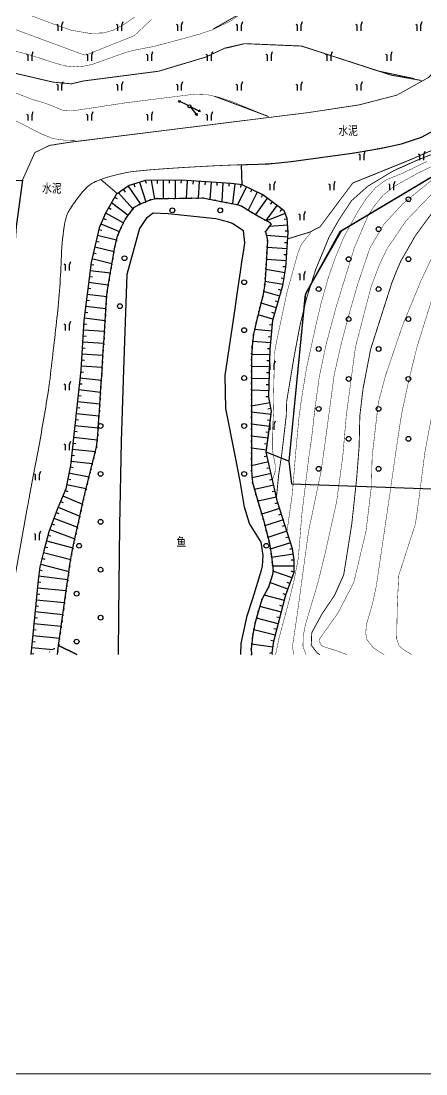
# Model space of a CAD drawing. Extents: x 396500 to 398250, y 1005980 to 1008200.
# Drawn here: x 397522.4 to 397590.1, y 1006730 to 1006905.8 of the extents above; entities that cross this region are included whole.
import ezdxf
from ezdxf.enums import TextEntityAlignment as Align

# ---------------------------------------------------------------- set-up
doc = ezdxf.new("R2010")
doc.units = 0
doc.header["$LTSCALE"] = 0.5
doc.linetypes.add('X4', pattern=[1.6, 0, -1.6])
doc.layers.get('0').update_dxf_attribs({"linetype": 'CONTINUOUS'})
doc.layers.add('ASSIST', color=7, linetype='CONTINUOUS', plot=False)
for name, color, linetype in [('DGX', 2, 'CONTINUOUS'), ('DLSS', 4, 'CONTINUOUS'), ('DMTZ', 3, 'CONTINUOUS'), ('GXYZ', 2, 'CONTINUOUS'), ('SXSS', 5, 'CONTINUOUS'), ('ZBTZ', 3, 'CONTINUOUS')]:
    doc.layers.add(name, color=color, linetype=linetype)
doc.layers.add('绘图层', color=6, linetype='CONTINUOUS', lineweight=5)
doc.styles.add('细等线体', font='长等线体_0.TTF', dxfattribs={"width": 0.8})
doc.linetypes.add('10421', pattern='A,2,[150,AAA.SHX,S=1,R=0,X=0,Y=1],1e-11', length=2)
doc.linetypes.add('1161', pattern='A,0,[149,AAA.SHX,S=0.15,R=0,X=0,Y=0],-1.6', length=1.6)
doc.linetypes.add('8353', pattern='A,1.5,[145,AAA.SHX,S=1,R=0,X=0,Y=-0.1],1.5,-1,1.5,[145,AAA.SHX,S=1,R=0,X=0,Y=1.1],1.5,-1', length=8)

# ---------------------------------------------------------------- blocks, each defined once
blk = doc.blocks.new('gc013b')
at = {"linetype": 'Continuous'}
blk.add_line((0.5, 0), (4, 0), dxfattribs=at)
at = {"linetype": 'Continuous', "flags": 128}
blk.add_lwpolyline([(3.39, 0.35), (4, 0), (3.39, -0.35)], dxfattribs=at)
blk = doc.blocks.new('gc170')
at = {"linetype": 'Continuous'}
blk.add_circle((0, 0), 0.5, dxfattribs=at)
blk = doc.blocks.new('gc246')
at = {"flags": 128}
for points in [[(-0.39, 0.42), (-0.39, 2.22), (-0.83, 2.47)], [(1.22, 3.35), (0.81, 2.22), (0.81, 0.42)]]:
    blk.add_lwpolyline(points, dxfattribs=at)
blk = doc.blocks.new('gc326')
blk.add_circle((0, 0), 0.8)

msp = doc.modelspace()

# ---------------------------------------------------------------- linework, layer by layer
at = {"layer": 'ASSIST', "linetype": '1161', "flags": 128}
for points in [[(397683.86, 1006874.42), (397680.26, 1006878.8), (397683.18, 1006883.27), (397683.3, 1006886.07), (397683.31, 1006886.37), (397682.75, 1006889.62), (397680.83, 1006890.8), (397678.67, 1006891.29), (397675.74, 1006891.82), (397671.77, 1006892.53), (397670.47, 1006893.21), (397661.13, 1006893.67), (397650.84, 1006895.05), (397646.05, 1006895.57), (397637.29, 1006895.98), (397628.8, 1006895.78), (397617.19, 1006895.32), (397583.52, 1006875.23), (397575.94, 1006870.7), (397569.99, 1006860.25), (397569.46, 1006855.64), (397567.18, 1006832.32), (397563.42, 1006833.82), (397563.92, 1006837.63), (397564.28, 1006840.62), (397563.84, 1006843.01), (397564.09, 1006850.97), (397564.5, 1006855.86), (397566.19, 1006861.61), (397566.71, 1006864.66), (397567.09, 1006870.55), (397566.91, 1006872.83), (397566.42, 1006874.1), (397562.82, 1006876.75), (397559.39, 1006878.46), (397559.29, 1006881.79), (397560.07, 1006881.81), (397560.26, 1006881.82), (397563.85, 1006881.97), (397567.56, 1006882.31), (397577.78, 1006883.73), (397582.38, 1006884.52), (397586.04, 1006885.3), (397589.34, 1006886.42), (397592.96, 1006888.37), (397595.59, 1006890.28), (397598.41, 1006892.84), (397602.95, 1006898.11), (397608.19, 1006904.36), (397611.7, 1006907.85), (397614.02, 1006909.91), (397616.81, 1006911.79), (397619.07, 1006912.69), (397620.51, 1006912.96), (397623.16, 1006913.18), (397631.27, 1006913.15), (397638.63, 1006912.25), (397644.1, 1006911.14), (397646.09, 1006910.6), (397649.61, 1006909.39), (397652.46, 1006908.42), (397657.86, 1006906.69), (397671.22, 1006902.44), (397681.43, 1006899.15), (397687.08, 1006897.27), (397689.08, 1006896.25), (397691.52, 1006894.13), (397692.88, 1006892.04), (397693.9, 1006888.46), (397694.03, 1006885.43), (397693.54, 1006883.68), (397691.44, 1006880.56), (397688.64, 1006878.05)], [(397567.62, 1006828.52), (397638.29, 1006826.03), (397650.75, 1006841.51), (397656.92, 1006850.41), (397677.45, 1006874.12), (397683.18, 1006883.27), (397683.31, 1006886.37), (397682.75, 1006889.62), (397680.83, 1006890.8), (397678.67, 1006891.29), (397671.77, 1006892.53), (397670.47, 1006893.21), (397661.13, 1006893.67), (397659.52, 1006893.87), (397650.84, 1006895.05), (397646.05, 1006895.57), (397637.29, 1006895.98), (397630.87, 1006895.85), (397626.73, 1006895.72), (397617.19, 1006895.32), (397595.92, 1006882.63), (397583.52, 1006875.23), (397575.94, 1006870.7), (397575.55, 1006870.24), (397569.99, 1006860.25), (397569.86, 1006859.73), (397569.46, 1006855.64), (397567.18, 1006832.32)]]:
    msp.add_lwpolyline(points, close=True, dxfattribs=at)
msp.add_lwpolyline([(397508.83, 1006800), (397508.85, 1006800.31), (397507.14, 1006803.97), (397502.21, 1006809.29), (397509.12, 1006820.99), (397513.73, 1006834.19), (397514.71, 1006838.06), (397515.42, 1006842.74), (397515.69, 1006847.99), (397516.19, 1006857.97), (397516.84, 1006866.95), (397516.44, 1006869.35), (397515.87, 1006871.91), (397514.81, 1006874.93), (397513.35, 1006877.26), (397512.28, 1006878.95), (397522.65, 1006879.21), (397521.6, 1006871.48), (397520.58, 1006856.8), (397519.69, 1006848.35), (397517.83, 1006837.81), (397512.91, 1006811.21), (397511.45, 1006800)], dxfattribs=at)
at = {"layer": 'ASSIST', "linetype": 'X4'}
for points in [[(397560.96, 1006800), (397560.89, 1006800.97), (397561.15, 1006803.41), (397561.58, 1006805.37), (397562.11, 1006807.3), (397562.7, 1006809.21), (397563.77, 1006811.29), (397564.42, 1006813.18), (397564.55, 1006814.01), (397564.42, 1006815.45), (397564.22, 1006816.82), (397563.88, 1006818.81), (397563.38, 1006820.75), (397562.88, 1006822.69), (397562.25, 1006824.89), (397561.66, 1006826.81), (397561.14, 1006828.74), (397560.96, 1006830.75), (397560.95, 1006832.8), (397560.95, 1006835.71), (397560.95, 1006837.68), (397560.95, 1006839.7), (397560.94, 1006840.72), (397560.94, 1006843.36), (397560.94, 1006845.36), (397560.94, 1006847.36), (397560.93, 1006849.36), (397561.04, 1006851.52), (397561.29, 1006853.51), (397561.73, 1006855.48), (397562.36, 1006857.94), (397562.86, 1006859.87), (397563.16, 1006861.87), (397563.27, 1006863.52), (397563.39, 1006865.18), (397563.53, 1006867.18), (397563.65, 1006869.17), (397563.28, 1006870.64), (397564.21, 1006871.91), (397564.04, 1006872.13), (397562.26, 1006873.09), (397561.04, 1006873.82), (397559.32, 1006874.85), (397558.57, 1006875.17), (397556.75, 1006875.51), (397554.77, 1006875.88), (397552.79, 1006876.25), (397550.79, 1006876.22), (397548.98, 1006876.19), (397546.98, 1006876.16), (397544.98, 1006876.13), (397543.99, 1006875.93), (397542.15, 1006875.13), (397541.29, 1006874.63), (397541.1, 1006874.38), (397539.89, 1006872.77), (397539.19, 1006871.34), (397538.59, 1006870.01), (397538.1, 1006868.07), (397537.76, 1006866.09), (397537.49, 1006864.5), (397537.15, 1006862.53), (397536.81, 1006860.55), (397536.66, 1006858.56), (397536.54, 1006856.56), (397536.43, 1006854.76), (397536.3, 1006852.76), (397536.18, 1006850.77), (397536.05, 1006848.77), (397535.91, 1006846.62), (397535.78, 1006844.62), (397535.65, 1006842.63), (397535.52, 1006840.63), (397535.39, 1006838.63), (397535.26, 1006836.63), (397535.04, 1006834.65), (397534.56, 1006832.69), (397534, 1006830.42), (397533.51, 1006828.47), (397532.89, 1006825.89), (397532.45, 1006823.91), (397532.04, 1006822.06), (397531.61, 1006820.09), (397531.28, 1006818.6), (397530.85, 1006816.64), (397530.54, 1006814.67), (397530.35, 1006813.29), (397530.1, 1006811.47), (397529.82, 1006809.49), (397529.54, 1006807.48), (397529.27, 1006805.5), (397528.99, 1006803.52), (397528.72, 1006801.54), (397526.63, 1006800)], [(397528.72, 1006801.54), (397528.5, 1006800)]]:
    msp.add_lwpolyline(points, dxfattribs=at)
at = {"layer": 'ASSIST', "color": 0, "linetype": '1161', "flags": 128}
for points in [[(397531.78, 1006800), (397528.72, 1006801.54), (397528.99, 1006803.52), (397529.27, 1006805.5), (397529.54, 1006807.48), (397529.82, 1006809.49), (397530.1, 1006811.47), (397530.35, 1006813.29), (397530.54, 1006814.67), (397530.85, 1006816.64), (397531.28, 1006818.6), (397531.61, 1006820.09), (397532.04, 1006822.06), (397532.45, 1006823.91), (397532.89, 1006825.89), (397533.51, 1006828.47), (397534, 1006830.42), (397534.56, 1006832.69), (397535.04, 1006834.65), (397535.26, 1006836.63), (397535.39, 1006838.63), (397535.52, 1006840.63), (397535.65, 1006842.63), (397535.78, 1006844.62), (397535.91, 1006846.62), (397536.05, 1006848.77), (397536.18, 1006850.77), (397536.3, 1006852.76), (397536.43, 1006854.76), (397536.54, 1006856.56), (397536.66, 1006858.56), (397536.81, 1006860.55), (397537.15, 1006862.53), (397537.49, 1006864.5), (397537.76, 1006866.09), (397538.1, 1006868.07), (397538.59, 1006870.01), (397539.19, 1006871.34), (397539.89, 1006872.77), (397541.1, 1006874.38), (397541.29, 1006874.63), (397542.15, 1006875.13), (397543.99, 1006875.93), (397544.98, 1006876.13), (397546.98, 1006876.16), (397548.98, 1006876.19), (397550.79, 1006876.22), (397552.79, 1006876.25), (397554.77, 1006875.88), (397556.75, 1006875.51), (397558.57, 1006875.17), (397559.32, 1006874.85), (397561.04, 1006873.82), (397562.26, 1006873.09), (397564.04, 1006872.13), (397564.21, 1006871.91), (397563.28, 1006870.64), (397563.65, 1006869.17), (397563.53, 1006867.18), (397563.39, 1006865.18), (397563.27, 1006863.52), (397563.16, 1006861.87), (397562.86, 1006859.87), (397562.36, 1006857.94), (397561.73, 1006855.48), (397561.29, 1006853.51), (397561.04, 1006851.52), (397560.93, 1006849.36), (397560.94, 1006847.36), (397560.94, 1006845.36), (397560.94, 1006843.36), (397560.94, 1006840.72), (397560.95, 1006839.7), (397560.95, 1006837.68), (397560.95, 1006835.71), (397560.95, 1006832.8), (397560.96, 1006830.75), (397561.14, 1006828.74), (397561.66, 1006826.81), (397562.25, 1006824.89), (397562.88, 1006822.69), (397563.38, 1006820.75), (397563.88, 1006818.81), (397564.22, 1006816.82), (397564.42, 1006815.45), (397564.55, 1006814.01), (397564.42, 1006813.18), (397563.77, 1006811.29), (397562.7, 1006809.21), (397562.11, 1006807.3), (397561.58, 1006805.37), (397561.15, 1006803.41), (397560.89, 1006800.97), (397560.96, 1006800)], [(397559.16, 1006800), (397559.21, 1006801.88), (397560.2, 1006806.5), (397561.15, 1006809.35), (397562.61, 1006814.13), (397562.8, 1006814.75), (397562.88, 1006816.56), (397562.57, 1006818.78), (397560.62, 1006821.91), (397559.79, 1006824.63), (397559.08, 1006828.98), (397558.24, 1006833.26), (397556.68, 1006841.1), (397556.55, 1006846.58), (397558.09, 1006856.99), (397558.68, 1006860.94), (397559.12, 1006863.91), (397559.41, 1006865.89), (397559.71, 1006867.87), (397559.84, 1006868.8), (397559.61, 1006870.73), (397557.85, 1006871.91), (397557.63, 1006872.06), (397556.92, 1006872.25), (397554.99, 1006872.75), (397547.04, 1006873.61), (397544.5, 1006873.68), (397543.32, 1006872.84), (397542.23, 1006871.12), (397540.12, 1006863.44), (397539.57, 1006847.56), (397539.16, 1006835.57), (397538.9, 1006821.57), (397538.73, 1006806.57), (397538.66, 1006800)]]:
    msp.add_lwpolyline(points, dxfattribs=at)
at = {"layer": 'ASSIST', "linetype": '1161'}
msp.add_lwpolyline([(397528.5, 1006800), (397528.72, 1006801.54), (397531.78, 1006800)], dxfattribs=at)
at = {"layer": 'DGX', "color": 3, "linetype": 'Continuous', "lineweight": -2, "const_width": 0.15, "flags": 128}
for points, elevation in [([(397554.52, 1006904.43), (397560.29, 1006907.71), (397564.18, 1006908.43), (397569.27, 1006907.66), (397575.02, 1006909.38), (397581.29, 1006912.17), (397588.44, 1006913.67), (397595.14, 1006914.23), (397606.43, 1006913.5)], 22), ([(397565.11, 1006826.26), (397565.48, 1006829.95), (397566.02, 1006833.58), (397566.76, 1006839.91), (397566.83, 1006842.31), (397568.05, 1006849.66), (397569.02, 1006854.82), (397570.13, 1006859.43), (397571.68, 1006864.31), (397573.93, 1006869.75), (397575.63, 1006872.72), (397577.68, 1006875.8), (397580.4, 1006878.22), (397584.67, 1006880.78), (397588.62, 1006882.54), (397593.92, 1006884.67), (397597.16, 1006886.51), (397601.73, 1006890.21), (397605.54, 1006893.87), (397614.03, 1006901.72), (397617.99, 1006904.98), (397620.65, 1006906.85)], 22.5), ([(397589.36, 1006895.86), (397584.29, 1006896.75), (397569.32, 1006901.6), (397559.81, 1006902.01), (397556.49, 1006901.26), (397553.27, 1006899.75), (397545.4, 1006897.4), (397532.97, 1006895.79), (397530.84, 1006895.3), (397527.8, 1006895.58), (397517.39, 1006898.01), (397513.23, 1006899.34), (397505.87, 1006900.91), (397502.88, 1006901.58), (397500, 1006901.57)], 22.5), ([(397556.69, 1006901.26), (397559.81, 1006902.01), (397569.32, 1006901.61), (397582.09, 1006897.45), (397588.21, 1006896.15)], 22.5), ([(397563.76, 1006889.86), (397554.75, 1006893.23)], 23), ([(397572.38, 1006800), (397571.92, 1006800.29), (397570.93, 1006801.59), (397571.02, 1006803.66), (397572.73, 1006806.8), (397574.85, 1006809.94), (397576.36, 1006813.34), (397577.7, 1006821.76), (397578.52, 1006829.41), (397578.94, 1006834.77), (397579.05, 1006839.87), (397579.59, 1006844.39), (397580.86, 1006850.99), (397584.42, 1006862.13), (397585.51, 1006864.82), (397585.91, 1006865.72), (397588.35, 1006869.97), (397591.99, 1006874.92)], 25)]:
    msp.add_lwpolyline(points, dxfattribs=dict(at, elevation=elevation))
at = {"layer": 'DGX', "linetype": 'Continuous', "const_width": 0.075, "flags": 128}
for points, elevation in [([(397560.69, 1006907.97), (397557.43, 1006905.78), (397554.42, 1006904.32), (397552.25, 1006903.59), (397544.75, 1006901.56), (397541.54, 1006900.95), (397540.07, 1006900.59), (397534.33, 1006898.54), (397532.86, 1006898.24), (397531.53, 1006898.14), (397529.81, 1006898.29), (397527.74, 1006898.87), (397524.03, 1006900.09), (397517.11, 1006901.93)], 22), ([(397541.46, 1006906.46), (397539.52, 1006905.14), (397537.98, 1006904.32), (397536.31, 1006903.8), (397533.87, 1006903.73), (397530.81, 1006904.25), (397528.07, 1006905.2), (397522.74, 1006907.2)], 21), ([(397544.2, 1006906.02), (397541.34, 1006903.33), (397533.46, 1006900.19), (397533.12, 1006900.11), (397532.8, 1006900.19), (397520.72, 1006904.64)], 21.5), ([(397500, 1006899.46), (397505.13, 1006898.86), (397508.2, 1006898.07), (397513.86, 1006896.75), (397516.79, 1006895.51), (397522.43, 1006893.43), (397524.34, 1006892.69), (397526.02, 1006892.19), (397527.29, 1006891.77), (397529.24, 1006890.93), (397530.23, 1006890.79), (397531.13, 1006890.8), (397540.05, 1006892.15), (397551.18, 1006893.54), (397553.72, 1006893.45), (397555.46, 1006893.07), (397557.79, 1006892.29), (397563.9, 1006889.79)], 23), ([(397500, 1006897.43), (397500.23, 1006897.43), (397502.06, 1006897.29), (397504.42, 1006896.68), (397506.39, 1006896.03), (397511.07, 1006894.59), (397513.32, 1006893.24), (397515.34, 1006891.6), (397517.05, 1006890.78), (397518.47, 1006890.4), (397519.41, 1006890.1), (397520.43, 1006889.72), (397525.71, 1006886.98), (397527.77, 1006886.16), (397530.15, 1006885.83), (397531.35, 1006885.81), (397531.73, 1006885.69)], 23.5), ([(397566.88, 1006820.52), (397567.78, 1006826.93), (397568.34, 1006833.79), (397568.89, 1006839.7), (397569.29, 1006842.6), (397570.15, 1006847.88), (397571.81, 1006855.43), (397572.61, 1006858.81), (397573.74, 1006862.8), (397574.96, 1006866.3), (397576.46, 1006869.89), (397578.72, 1006873.97), (397580.06, 1006876.06), (397581.72, 1006878.01), (397583.46, 1006879.27), (397586.22, 1006880.38), (397590.3, 1006882.36)], 23), ([(397564.98, 1006800), (397565.5, 1006802.57), (397567.2, 1006808.89), (397568.08, 1006812.5), (397568.78, 1006816.17), (397569.38, 1006823.6), (397570.53, 1006832.96), (397571.03, 1006836.45), (397571.58, 1006841.34), (397572.28, 1006846.39), (397573.51, 1006852.16), (397575.07, 1006857.95), (397578.11, 1006867.86), (397580.44, 1006873.31), (397581.45, 1006874.88), (397582.92, 1006876.69), (397584.79, 1006878.17), (397588.49, 1006880.25), (397591.06, 1006881.51)], 23.5), ([(397568.05, 1006800), (397567.99, 1006800.11), (397567.79, 1006801.36), (397568.65, 1006807.12), (397570.47, 1006820.52), (397572.56, 1006830.5), (397573.32, 1006835.9), (397574.76, 1006846.66), (397575.91, 1006851.79), (397577.33, 1006857.1), (397578.65, 1006861.72), (397580.75, 1006867.92), (397583.09, 1006871.86), (397586.2, 1006875.24), (397592.28, 1006880.23)], 24), ([(397570.1, 1006800), (397570.03, 1006800.07), (397569.55, 1006801.37), (397569.59, 1006803.11), (397569.96, 1006804.98), (397572.12, 1006812.27), (397573.29, 1006817.07), (397575.18, 1006825.57), (397576.2, 1006833.09), (397576.8, 1006839.99), (397578.32, 1006851.35), (397580.94, 1006861.44), (397582.37, 1006865.2), (397583.61, 1006867.78), (397586.84, 1006872.51), (397592.42, 1006878.29)], 24.5), ([(397564.44, 1006829.17), (397564.88, 1006830.44), (397564.91, 1006831.63), (397564.43, 1006834.28), (397564.42, 1006836.56), (397564.66, 1006841.12), (397564.62, 1006842.72), (397564.8, 1006850.33), (397565.04, 1006851.82), (397566.85, 1006860.38), (397568.72, 1006867.09), (397569.23, 1006868.41), (397569.76, 1006869.12), (397570.89, 1006870.49)], 22), ([(397576.89, 1006800), (397575.59, 1006800.5), (397572.81, 1006801.41), (397572.41, 1006801.82), (397572.34, 1006802.64), (397575.39, 1006806.94), (397578.04, 1006812.05), (397580.09, 1006820.62), (397580.99, 1006828.14), (397581.11, 1006833.09), (397582.15, 1006842.09), (397583.31, 1006846.46), (397586.17, 1006854.89), (397589.19, 1006862.26), (397592.32, 1006868.89)], 25.5), ([(397583.13, 1006800), (397582.83, 1006800.16), (397581.26, 1006801.19), (397580.19, 1006802.59), (397580.05, 1006803.54), (397580.14, 1006804.99), (397581.16, 1006808.44), (397581.82, 1006811.52), (397583.93, 1006825.88), (397585.01, 1006833.44), (397585.93, 1006839.56), (397586.26, 1006841.27), (397587.18, 1006845.56), (397588.63, 1006851.44), (397591.1, 1006859.37)], 26), ([(397587.78, 1006800), (397586.32, 1006800.85), (397585.58, 1006801.52), (397585.21, 1006802.65), (397585.32, 1006808.49), (397585.56, 1006813.25), (397588.35, 1006821.86), (397588.89, 1006825.68), (397589.94, 1006833.88), (397591.07, 1006839.91)], 26.5)]:
    msp.add_lwpolyline(points, dxfattribs=dict(at, elevation=elevation))
at = {"layer": 'DLSS', "linetype": 'Continuous', "lineweight": 0, "const_width": 0.125, "flags": 128}
for points in [[(397521.6, 1006871.48), (397522.65, 1006879.21), (397524.75, 1006883.82), (397527.2, 1006885.03), (397530.38, 1006885.53), (397570.52, 1006890.51), (397578.93, 1006891.78), (397585.26, 1006893.42), (397590.54, 1006896.36), (397595.97, 1006901.82), (397598.25, 1006904.81), (397602.49, 1006909.75), (397609.34, 1006916.25), (397619.3, 1006920.91, -0.134273), (397643.53, 1006918.6), (397652.19, 1006916.02), (397667.36, 1006910.7), (397679.77, 1006906.38), (397694.14, 1006904.74, 0.029116), (397700, 1006905.07, 0.029116)], [(397520.87, 1006810.1), (397523.53, 1006824.71, -0.00113), (397523.87, 1006826.56), (397524.75, 1006831.22), (397525.28, 1006834.08, 0.003295), (397526.14, 1006838.88, 0.003264), (397526.95, 1006843.74, 0.010035), (397527.2, 1006845.51, 0.001663), (397528.43, 1006856.21, 0.019508), (397529.18, 1006866.59, -0.036418), (397529.77, 1006872.15, -0.019217), (397529.95, 1006872.96, -0.028774), (397530.12, 1006873.48, -0.05203), (397530.51, 1006874.24, -0.017473), (397531.97, 1006876.32, -0.013996), (397532.76, 1006877.31, -0.020705), (397533.34, 1006877.93, -0.084165), (397534.62, 1006878.84, -0.046226), (397537.28, 1006879.83, -0.015013), (397539.9, 1006880.45, -0.024302), (397541.54, 1006880.7, -0.009205), (397546.34, 1006881.12, -0.005201), (397554.87, 1006881.62, -0.005701), (397560.26, 1006881.82, 0.00858), (397563.85, 1006881.97, 0.016611), (397567.56, 1006882.31, 0.005998), (397577.78, 1006883.73, 0.009408), (397582.38, 1006884.52, 0.011727), (397586.04, 1006885.3, 0.04575), (397589.34, 1006886.42, 0.038796), (397592.96, 1006888.37, 0.028468)]]:
    msp.add_lwpolyline(points, format="xyb", dxfattribs=at)
at = {"layer": 'DMTZ', "linetype": 'Continuous'}
for p, q in [((397540.36, 1006878.21), (397542.37, 1006875.23)), ((397541.29, 1006878.56), (397541.44, 1006878.09)), ((397542.24, 1006878.87), (397543.28, 1006875.62)), ((397543.2, 1006879.17), (397543.35, 1006878.7)), ((397544.2, 1006879.18), (397544.72, 1006876.07)), ((397545.2, 1006879.18), (397545.2, 1006878.68)), ((397546.2, 1006879.18), (397546.2, 1006876.14)), ((397547.2, 1006879.19), (397547.2, 1006878.69)), ((397548.2, 1006879.19), (397548.2, 1006876.18)), ((397549.2, 1006879.19), (397549.16, 1006878.69)), ((397550.19, 1006879.13), (397550.01, 1006876.2)), ((397551.19, 1006879.07), (397551.16, 1006878.57)), ((397552.19, 1006879), (397552.02, 1006876.23)), ((397553.19, 1006878.94), (397553.16, 1006878.44)), ((397554.19, 1006878.88), (397554.01, 1006876.02)), ((397555.18, 1006878.82), (397555.15, 1006878.32)), ((397556.18, 1006878.75), (397555.99, 1006875.65)), ((397557.18, 1006878.69), (397557.15, 1006878.19)), ((397558.17, 1006878.6), (397557.8, 1006875.31)), ((397559.17, 1006878.49), (397559.11, 1006877.99)), ((397538.7, 1006877.09), (397541.13, 1006874.42)), ((397539.53, 1006877.65), (397539.81, 1006877.24)), ((397560.09, 1006878.11), (397558.61, 1006875.15)), ((397561.87, 1006877.22), (397560.38, 1006874.22)), ((397560.98, 1006877.67), (397560.76, 1006877.22)), ((397562.77, 1006876.77), (397562.55, 1006876.33)), ((397537.55, 1006875.5), (397540.34, 1006873.36)), ((397538.05, 1006876.37), (397538.48, 1006876.13)), ((397563.58, 1006876.19), (397561.6, 1006873.49)), ((397565.19, 1006875), (397563.35, 1006872.5)), ((397564.39, 1006875.6), (397564.09, 1006875.19)), ((397536.57, 1006873.76), (397539.55, 1006872.07)), ((397537.06, 1006874.63), (397537.5, 1006874.39)), ((397566.59, 1006873.66), (397563.46, 1006872.45)), ((397566, 1006874.41), (397565.7, 1006874.01)), ((397535.79, 1006871.92), (397538.87, 1006870.63)), ((397536.17, 1006872.84), (397536.64, 1006872.65)), ((397567, 1006871.72), (397563.89, 1006871.46)), ((397566.92, 1006872.72), (397566.42, 1006872.67)), ((397535.21, 1006870.01), (397538.4, 1006869.26)), ((397535.44, 1006870.99), (397535.93, 1006870.87)), ((397567.04, 1006869.72), (397563.45, 1006869.96)), ((397567.08, 1006870.72), (397566.58, 1006870.68)), ((397534.75, 1006868.07), (397537.97, 1006867.3)), ((397534.98, 1006869.04), (397535.47, 1006868.93)), ((397566.91, 1006867.73), (397563.58, 1006867.95)), ((397566.97, 1006868.73), (397566.47, 1006868.76)), ((397534.29, 1006866.12), (397537.63, 1006865.33)), ((397534.52, 1006867.09), (397535.01, 1006866.98)), ((397566.78, 1006865.73), (397563.45, 1006865.95)), ((397566.84, 1006866.73), (397566.34, 1006866.76)), ((397533.97, 1006864.15), (397537.36, 1006863.74)), ((397534.09, 1006865.14), (397534.59, 1006865.08)), ((397566.55, 1006863.75), (397563.33, 1006864.29)), ((397566.71, 1006864.74), (397566.21, 1006864.77)), ((397533.85, 1006863.16), (397534.35, 1006863.1)), ((397566.38, 1006862.76), (397565.89, 1006862.85)), ((397533.61, 1006861.17), (397534.1, 1006861.11)), ((397533.73, 1006862.16), (397537.02, 1006861.76)), ((397565.67, 1006859.85), (397562.97, 1006860.65)), ((397566.22, 1006861.78), (397563.19, 1006862.29)), ((397565.96, 1006860.81), (397565.48, 1006860.95)), ((397533.37, 1006859.19), (397533.86, 1006859.13)), ((397533.49, 1006860.18), (397536.75, 1006859.78)), ((397565.39, 1006858.89), (397564.91, 1006859.03)), ((397533.12, 1006857.2), (397533.62, 1006857.14)), ((397533.25, 1006858.19), (397536.62, 1006857.78)), ((397565.11, 1006857.93), (397562.55, 1006858.69)), ((397564.83, 1006856.98), (397564.35, 1006857.12)), ((397533, 1006856.21), (397536.49, 1006855.78)), ((397564.54, 1006856.02), (397562.06, 1006856.75)), ((397532.85, 1006854.21), (397536.38, 1006853.99)), ((397532.92, 1006855.21), (397533.41, 1006855.18)), ((397564.34, 1006854.03), (397561.46, 1006854.27)), ((397564.43, 1006855.03), (397563.93, 1006855.07)), ((397532.72, 1006852.22), (397536.25, 1006851.99)), ((397532.79, 1006853.22), (397533.29, 1006853.18)), ((397564.18, 1006852.04), (397561.14, 1006852.29)), ((397564.26, 1006853.03), (397563.76, 1006853.07)), ((397532.59, 1006850.22), (397536.13, 1006850)), ((397532.66, 1006851.22), (397533.16, 1006851.19)), ((397564.06, 1006850.04), (397560.97, 1006850.13)), ((397564.09, 1006851.04), (397563.6, 1006851.08)), ((397532.53, 1006849.23), (397533.03, 1006849.19)), ((397564.03, 1006849.04), (397563.53, 1006849.06)), ((397532.39, 1006847.23), (397532.89, 1006847.18)), ((397532.47, 1006848.23), (397536, 1006848)), ((397564, 1006848.04), (397560.93, 1006848.13)), ((397563.97, 1006847.04), (397563.47, 1006847.06)), ((397532.17, 1006845.24), (397532.67, 1006845.19)), ((397532.28, 1006846.24), (397535.86, 1006845.85)), ((397563.94, 1006846.04), (397560.94, 1006846.13)), ((397563.91, 1006845.04), (397563.41, 1006845.06)), ((397531.96, 1006843.25), (397532.46, 1006843.2)), ((397532.07, 1006844.25), (397535.73, 1006843.85)), ((397563.88, 1006844.04), (397560.94, 1006844.13)), ((397563.85, 1006843.04), (397563.35, 1006843.06)), ((397531.74, 1006841.27), (397532.24, 1006841.21)), ((397531.85, 1006842.26), (397535.6, 1006841.85)), ((397564.02, 1006842.06), (397560.94, 1006841.5)), ((397531.63, 1006840.27), (397535.47, 1006839.85)), ((397564.21, 1006840.09), (397560.94, 1006840.48)), ((397564.19, 1006841.07), (397563.7, 1006840.99)), ((397531.42, 1006838.28), (397535.34, 1006837.86)), ((397531.53, 1006839.28), (397532.02, 1006839.22)), ((397563.97, 1006838.1), (397560.95, 1006838.46)), ((397564.09, 1006839.09), (397563.6, 1006839.15)), ((397531.2, 1006836.29), (397535.18, 1006835.86)), ((397531.31, 1006837.29), (397531.81, 1006837.23)), ((397563.73, 1006836.12), (397560.95, 1006836.49)), ((397563.86, 1006837.11), (397563.36, 1006837.17)), ((397530.99, 1006834.31), (397534.85, 1006833.89)), ((397531.1, 1006835.3), (397531.59, 1006835.25)), ((397563.46, 1006834.13), (397560.95, 1006834.47)), ((397563.59, 1006835.12), (397563.1, 1006835.19)), ((397530.88, 1006833.31), (397531.38, 1006833.26)), ((397563.57, 1006833.15), (397563.08, 1006833.04)), ((397530.64, 1006831.33), (397531.13, 1006831.23)), ((397530.77, 1006832.32), (397534.37, 1006831.93)), ((397563.79, 1006832.18), (397560.96, 1006831.54)), ((397564.01, 1006831.2), (397563.52, 1006831.09)), ((397530.24, 1006829.37), (397530.73, 1006829.27)), ((397530.44, 1006830.35), (397533.81, 1006829.67)), ((397564.22, 1006830.23), (397561.07, 1006829.52)), ((397564.44, 1006829.25), (397563.96, 1006829.14)), ((397529.8, 1006827.42), (397530.26, 1006827.23)), ((397530.05, 1006828.39), (397533.33, 1006827.72)), ((397564.66, 1006828.27), (397561.46, 1006827.56)), ((397564.88, 1006827.3), (397564.39, 1006827.19)), ((397529.03, 1006825.58), (397529.49, 1006825.38)), ((397529.41, 1006826.5), (397532.72, 1006825.12)), ((397565.1, 1006826.32), (397562.02, 1006825.63)), ((397528.28, 1006823.72), (397528.75, 1006823.55)), ((397528.65, 1006824.65), (397532.28, 1006823.14)), ((397565.64, 1006824.4), (397562.67, 1006823.44)), ((397565.33, 1006825.35), (397564.86, 1006825.2)), ((397527.93, 1006822.79), (397531.88, 1006821.3)), ((397566.25, 1006822.5), (397563.19, 1006821.51)), ((397565.95, 1006823.45), (397565.47, 1006823.29)), ((397527.22, 1006820.91), (397531.44, 1006819.33)), ((397527.57, 1006821.85), (397528.04, 1006821.67)), ((397566.87, 1006820.59), (397563.68, 1006819.56)), ((397566.56, 1006821.54), (397566.08, 1006821.39)), ((397526.68, 1006818.99), (397531.11, 1006817.84)), ((397526.93, 1006819.96), (397527.41, 1006819.83)), ((397567.48, 1006818.69), (397564.09, 1006817.59)), ((397567.18, 1006819.64), (397566.7, 1006819.49)), ((397526.18, 1006817.06), (397530.73, 1006815.88)), ((397526.43, 1006818.02), (397526.91, 1006817.9)), ((397567.94, 1006816.75), (397564.31, 1006816.22)), ((397567.79, 1006817.74), (397567.31, 1006817.58)), ((397525.68, 1006815.12), (397530.43, 1006813.9)), ((397525.93, 1006816.09), (397526.41, 1006815.96)), ((397568.08, 1006815.76), (397567.58, 1006815.76)), ((397525.37, 1006813.15), (397530.24, 1006812.52)), ((397525.49, 1006814.14), (397525.99, 1006814.07)), ((397568.07, 1006814.76), (397564.48, 1006814.78)), ((397567.72, 1006812.82), (397564.54, 1006813.96)), ((397568.05, 1006813.76), (397567.58, 1006813.93)), ((397525.25, 1006812.15), (397525.75, 1006812.11)), ((397567.04, 1006810.94), (397564.02, 1006812.02)), ((397567.38, 1006811.88), (397566.91, 1006812.05)), ((397525.06, 1006810.16), (397525.56, 1006810.11)), ((397525.15, 1006811.16), (397529.99, 1006810.7)), ((397566.45, 1006809.03), (397563.06, 1006809.92)), ((397566.7, 1006810), (397566.23, 1006810.17)), ((397524.87, 1006808.17), (397525.37, 1006808.12)), ((397524.97, 1006809.17), (397529.71, 1006808.72)), ((397565.94, 1006807.1), (397562.34, 1006808.04)), ((397566.19, 1006808.06), (397565.71, 1006808.19)), ((397524.68, 1006806.18), (397525.17, 1006806.13)), ((397524.77, 1006807.18), (397529.44, 1006806.72)), ((397565.43, 1006805.16), (397561.79, 1006806.11)), ((397565.69, 1006806.13), (397565.2, 1006806.25)), ((397524.58, 1006805.19), (397529.16, 1006804.73)), ((397524.38, 1006803.19), (397528.89, 1006802.75)), ((397524.48, 1006804.19), (397524.98, 1006804.14)), ((397564.93, 1006803.23), (397561.32, 1006804.17)), ((397565.18, 1006804.19), (397564.7, 1006804.32)), ((397524.19, 1006801.2), (397527.78, 1006800.85)), ((397524.28, 1006802.2), (397524.78, 1006802.15)), ((397564.54, 1006801.27), (397560.97, 1006801.74)), ((397564.68, 1006802.26), (397564.19, 1006802.38)), ((397524.09, 1006800.21), (397524.59, 1006800.16)), ((397564.42, 1006800.28), (397563.93, 1006800.22))]:
    msp.add_line(p, q, dxfattribs=at)
msp.add_lwpolyline([(397564.46, 1006800), (397564.42, 1006800.32), (397564.67, 1006802.23), (397566.69, 1006809.96), (397568.06, 1006813.78), (397568.08, 1006815.85), (397567.81, 1006817.68), (397565.29, 1006825.49), (397563.42, 1006833.82), (397563.8, 1006836.61), (397564.28, 1006840.62), (397563.84, 1006843.01), (397564.09, 1006850.97), (397564.5, 1006855.86), (397566.19, 1006861.61), (397566.71, 1006864.66), (397567.09, 1006870.55), (397566.91, 1006872.83), (397566.42, 1006874.1), (397562.82, 1006876.75), (397559.39, 1006878.46), (397557.56, 1006878.67), (397549.18, 1006879.19), (397543.21, 1006879.18), (397540.53, 1006878.32), (397538.31, 1006876.83), (397536.53, 1006873.7), (397535.5, 1006871.24), (397534.13, 1006865.46), (397532.95, 1006855.81), (397532.42, 1006847.5), (397530.69, 1006831.58), (397529.9, 1006827.68), (397528.47, 1006824.22), (397527.08, 1006820.53), (397526.25, 1006817.34), (397525.56, 1006814.66), (397525.28, 1006812.44), (397524.9, 1006808.46), (397524.07, 1006800)], dxfattribs=at)
at = {"layer": 'SXSS', "linetype": '8353', "const_width": 0.15, "flags": 128}
msp.add_lwpolyline([(397687.03, 1006878), (397688.84, 1006888.24), (397687.33, 1006891.41), (397683.63, 1006893.95), (397669.45, 1006899.51), (397656.43, 1006904.01), (397641.63, 1006908.21), (397632.68, 1006910.12), (397626.26, 1006910.48), (397618.01, 1006907.74), (397614.75, 1006905.37), (397606.93, 1006897.76), (397600.56, 1006891.05), (397594.65, 1006885.74), (397587.35, 1006882.57), (397577.87, 1006878.74), (397572.4, 1006871.43), (397570.67, 1006870.54), (397567.02, 1006869.42)], dxfattribs=at)
at = {"layer": 'SXSS', "linetype": '10421', "flags": 128}
msp.add_lwpolyline([(397559.16, 1006800), (397559.21, 1006801.88), (397560.2, 1006806.5), (397561.15, 1006809.35), (397562.61, 1006814.13), (397562.8, 1006814.75), (397562.88, 1006816.56), (397562.57, 1006818.78), (397560.62, 1006821.91), (397559.79, 1006824.63), (397559.08, 1006828.98), (397558.24, 1006833.26), (397556.68, 1006841.1), (397556.55, 1006846.58), (397558.09, 1006856.99), (397558.68, 1006860.94), (397559.12, 1006863.91), (397559.41, 1006865.89), (397559.71, 1006867.87), (397559.84, 1006868.8), (397559.61, 1006870.73), (397557.85, 1006871.91), (397557.63, 1006872.06), (397556.92, 1006872.25), (397554.99, 1006872.75), (397547.04, 1006873.61), (397544.5, 1006873.68), (397543.32, 1006872.84), (397542.23, 1006871.12), (397540.12, 1006863.44), (397539.57, 1006847.56), (397539.16, 1006835.57), (397538.9, 1006821.57), (397538.73, 1006806.57), (397538.66, 1006800)], dxfattribs=at)
at = {"layer": 'ZBTZ', "color": 0, "linetype": '1161', "lineweight": 0}
msp.add_lwpolyline([(397512.28, 1006878.95), (397522.65, 1006879.21), (397524.75, 1006883.82), (397527.2, 1006885.03), (397530.38, 1006885.53), (397570.52, 1006890.51), (397578.93, 1006891.78), (397585.26, 1006893.42), (397590.54, 1006896.36), (397595.97, 1006901.82), (397602.24, 1006910.05)], dxfattribs=at)
at = {"layer": 'ZBTZ', "linetype": '1161', "flags": 128}
msp.add_lwpolyline([(397670.47, 1006893.21), (397668.58, 1006893.31), (397661.53, 1006893.62), (397647.51, 1006895.5), (397636.97, 1006895.99), (397627.83, 1006895.77), (397617.19, 1006895.32), (397575.73, 1006870.58), (397569.9, 1006860.09), (397567.18, 1006832.32), (397563.42, 1006833.82)], dxfattribs=at)
at = {"layer": 'ZBTZ', "color": 0, "linetype": '1161', "lineweight": 0}
msp.add_lwpolyline([(397520.87, 1006810.1), (397523.53, 1006824.71, -0.00113), (397523.87, 1006826.56), (397524.75, 1006831.22), (397525.28, 1006834.08, 0.003295), (397526.14, 1006838.88, 0.003264), (397526.95, 1006843.74, 0.010035), (397527.2, 1006845.51, 0.001663), (397528.43, 1006856.21, 0.019508), (397529.18, 1006866.59, -0.036418), (397529.77, 1006872.15, -0.019217), (397529.95, 1006872.96, -0.028774), (397530.12, 1006873.48, -0.05203), (397530.51, 1006874.24, -0.017473), (397531.97, 1006876.32, -0.013996), (397532.76, 1006877.31, -0.020705), (397533.34, 1006877.93, -0.084165), (397534.62, 1006878.84, -0.02038), (397535.77, 1006879.33), (397538.51, 1006876.97), (397538.31, 1006876.83), (397536.53, 1006873.7), (397535.5, 1006871.24), (397534.13, 1006865.46), (397532.95, 1006855.81), (397532.42, 1006847.5), (397530.69, 1006831.58), (397529.9, 1006827.68), (397528.47, 1006824.22), (397527.08, 1006820.53), (397526.25, 1006817.34), (397525.56, 1006814.66), (397525.28, 1006812.44), (397524.9, 1006808.46), (397524.07, 1006800)], format="xyb", dxfattribs=at)
at = {"layer": 'ZBTZ', "linetype": '1161'}
msp.add_lwpolyline([(397528.5, 1006800), (397528.72, 1006801.54), (397531.78, 1006800)], dxfattribs=at)
at = {"layer": '绘图层', "linetype": 'Continuous', "flags": 128}
msp.add_lwpolyline([(397300, 1007130), (397300, 1006730), (397700, 1006730), (397700, 1007130)], close=True, dxfattribs=at)

# ---------------------------------------------------------------- block references
at = {"layer": 'GXYZ', "linetype": 'Continuous', "xscale": 0.5, "yscale": 0.5}
for rotation in [153.7982998257757, 309.7575769439932, 333.9005624169611]:
    msp.add_blockref('gc013b', (397550.57, 1006891.57), dxfattribs=dict(at, rotation=rotation))
msp.add_blockref('gc170', (397550.57, 1006891.57), dxfattribs=at)
at = {"layer": 'ZBTZ', "linetype": 'Continuous', "xscale": 0.5, "yscale": 0.5}
for name, p in [('gc246', (397528.81, 1006903.95)), ('gc246', (397538.81, 1006903.95)), ('gc246', (397548.81, 1006903.95)), ('gc246', (397558.81, 1006903.95)), ('gc246', (397568.81, 1006903.95)), ('gc246', (397578.81, 1006903.95)), ('gc246', (397588.81, 1006903.95)), ('gc246', (397523.81, 1006898.95)), ('gc246', (397533.81, 1006898.95)), ('gc246', (397543.81, 1006898.95)), ('gc246', (397553.81, 1006898.95)), ('gc246', (397563.81, 1006898.95)), ('gc246', (397573.81, 1006898.95)), ('gc246', (397583.81, 1006898.95)), ('gc246', (397528.81, 1006893.95)), ('gc246', (397538.81, 1006893.95)), ('gc246', (397548.81, 1006893.95)), ('gc246', (397558.81, 1006893.95)), ('gc246', (397568.81, 1006893.95)), ('gc246', (397578.81, 1006893.95)), ('gc246', (397523.81, 1006888.95)), ('gc246', (397533.81, 1006888.95)), ('gc246', (397543.81, 1006888.95)), ('gc246', (397553.81, 1006888.95)), ('gc246', (397579.29, 1006882.32)), ('gc246', (397589.29, 1006882.32)), ('gc246', (397564.29, 1006877.32)), ('gc246', (397574.29, 1006877.32)), ('gc246', (397584.29, 1006877.32)), ('gc326', (397587.18, 1006876.03)), ('gc326', (397547.72, 1006874.18)), ('gc326', (397555.72, 1006874.18)), ('gc246', (397569.29, 1006872.32)), ('gc326', (397582.18, 1006871.03)), ('gc326', (397539.72, 1006866.18)), ('gc326', (397577.18, 1006866.03)), ('gc326', (397587.18, 1006866.03)), ('gc246', (397530.07, 1006863.93)), ('gc326', (397559.72, 1006862.18)), ('gc246', (397569.29, 1006862.32)), ('gc326', (397572.18, 1006861.03)), ('gc326', (397582.18, 1006861.03)), ('gc326', (397538.96, 1006858.18)), ('gc246', (397530.07, 1006853.93)), ('gc326', (397577.18, 1006856.03)), ('gc326', (397587.18, 1006856.03)), ('gc326', (397559.72, 1006854.18)), ('gc326', (397572.18, 1006851.03)), ('gc326', (397582.18, 1006851.03)), ('gc246', (397564.29, 1006847.32)), ('gc326', (397559.72, 1006846.18)), ('gc246', (397530.07, 1006843.93)), ('gc326', (397577.18, 1006846.03)), ('gc326', (397587.18, 1006846.03)), ('gc326', (397572.18, 1006841.03)), ('gc326', (397582.18, 1006841.03)), ('gc326', (397535.72, 1006838.18)), ('gc326', (397559.72, 1006838.18)), ('gc246', (397564.29, 1006837.32)), ('gc326', (397577.18, 1006836.03)), ('gc326', (397587.18, 1006836.03)), ('gc246', (397530.07, 1006833.93)), ('gc326', (397572.18, 1006831.03)), ('gc326', (397582.18, 1006831.03)), ('gc246', (397525.07, 1006828.93)), ('gc326', (397535.72, 1006830.18)), ('gc326', (397559.72, 1006830.18)), ('gc326', (397535.72, 1006822.18)), ('gc246', (397525.07, 1006818.93)), ('gc326', (397532.14, 1006818.18)), ('gc326', (397563.42, 1006818.18)), ('gc326', (397535.72, 1006814.18)), ('gc326', (397531.72, 1006810.18)), ('gc326', (397535.72, 1006806.18)), ('gc326', (397531.72, 1006802.18))]:
    msp.add_blockref(name, p, dxfattribs=at)

# ---------------------------------------------------------------- texts
at = {"layer": 'DLSS', "linetype": 'Continuous', "style": '细等线体', "width": 0.8}
for p in [(397577.1, 1006887.51), (397527.58, 1006877.9)]:
    msp.add_text('水泥', height=1.5, dxfattribs=at).set_placement(p, align=Align.MIDDLE)
at = {"layer": 'SXSS', "color": 5, "linetype": '10421', "style": '细等线体', "width": 0.8}
msp.add_text('鱼', height=1.5, dxfattribs=at).set_placement((397549.21, 1006818.94), align=Align.MIDDLE)

doc.saveas('drawing.dxf')
